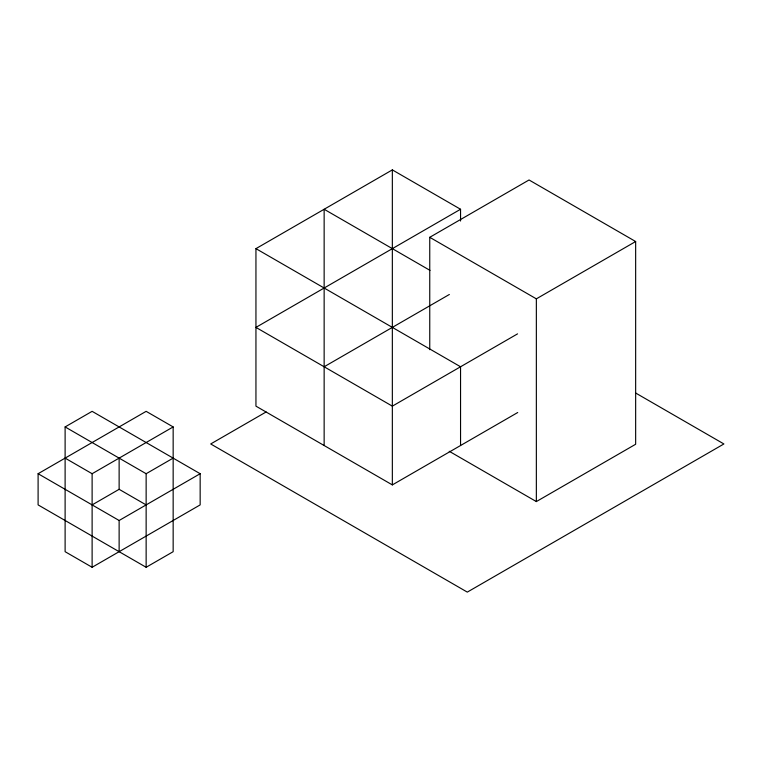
<?xml version="1.0" encoding="UTF-8"?>
<svg xmlns="http://www.w3.org/2000/svg" width="762" height="762" viewBox="0 0 762 762"><rect width="100%" height="100%" fill="white"/><g stroke="black" fill="none" stroke-linecap="round" stroke-linejoin="round"><path stroke-width="1.14" d="M517.722 412.518L392.344 484.899L255.946 406.146L255.946 248.641L392.344 169.888L460.553 209.264L460.553 221.018M65.113 426.93L92.116 411.337L200.158 473.716L200.158 504.901L92.116 567.28L65.113 551.688L65.113 426.93L146.142 473.716L173.155 458.114M460.553 209.264L255.946 327.393L392.344 406.146L517.55 333.861M429.749 349.672L429.749 237.306L529.047 179.975L635.651 241.525L635.651 444.256L536.353 501.577L449.228 451.275M38.1 473.716L146.142 411.337L173.155 426.93L173.155 551.688L146.142 567.28L38.1 504.901L38.1 473.716L119.129 520.494L200.158 473.716M65.113 458.114L92.116 473.716L173.155 426.93M324.145 366.77L449.351 294.484M92.116 504.901L119.129 489.309L146.142 504.901M266.128 411.966L210.703 443.96L467.297 592.112L723.9 443.96L635.632 393.002M429.749 237.306L536.353 298.847L635.651 241.525M430.006 270.386L324.145 209.264L324.145 445.522M255.946 248.641L460.553 366.77L460.553 445.522M536.353 298.847L536.353 501.577M392.344 169.888L392.344 484.899M146.142 473.716L146.142 567.28M119.129 458.114L119.129 489.309M119.129 520.494L119.129 551.688M92.116 473.716L92.116 567.28"/></g></svg>
